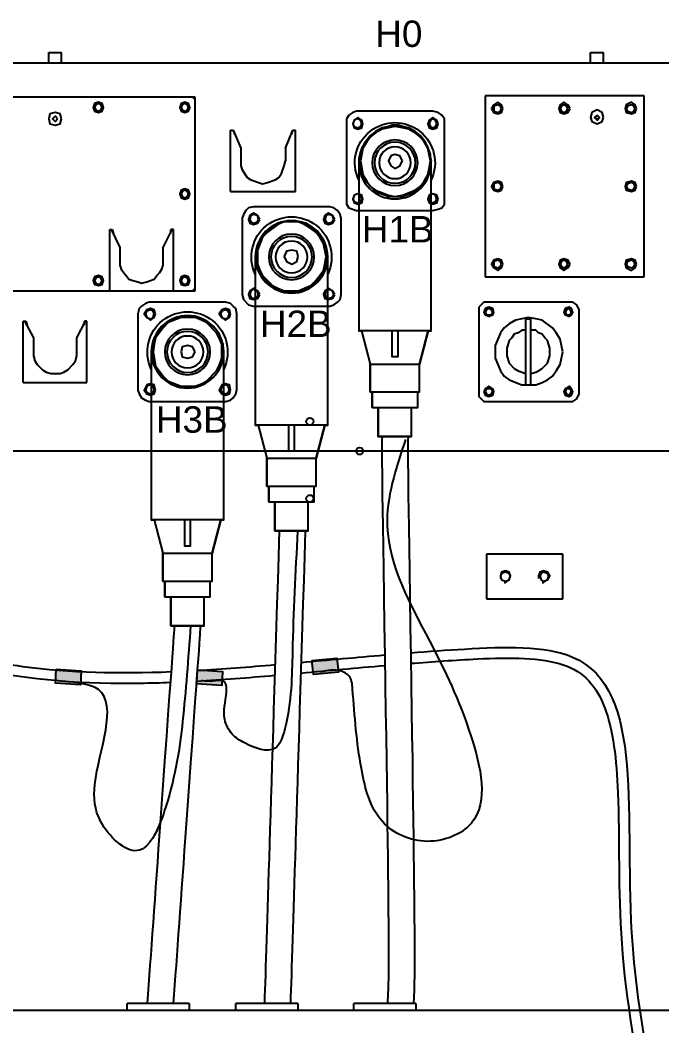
# Model space of a CAD drawing. Header units: feet. Extents: x 0.3 to 98.5, y -18.6 to 31.5.
# Drawn here: x 32.009 to 33.271, y 17.345 to 19.321 of the extents above; entities that cross this region are included whole.
import ezdxf

# ---------------------------------------------------------------- set-up
doc = ezdxf.new("R2010")
doc.units = ezdxf.units.FT
doc.header["$MEASUREMENT"] = 0
for name, color, linetype in [('E-CABL-ACMV', 1, 'AC_CABLE'), ('E-CABL-GND', 3, 'Continuous'), ('E-DETL', 1, 'Continuous'), ('E-EQPM', 253, 'Continuous'), ('E-EQPM-HRDW', 16, 'Continuous')]:
    doc.layers.add(name, color=color, linetype=linetype)
doc.styles.add('NEI-A', font='arial.ttf')
doc.styles.get("Standard").update_dxf_attribs({"font": 'arial.ttf'})
doc.linetypes.add('AC_CABLE', pattern='A,1,-0.2,["AC",Standard,S=0.1,R=0,X=-0.1,Y=-0.05],-0.2', length=1.4)

# ---------------------------------------------------------------- blocks, each defined once
blk = doc.blocks.new('TERMINATION3')
at = {"layer": 'E-DETL'}
for p, q in [((1.646, -0.007), (1.646, -7.636)), ((-1.646, -7.636), (1.646, -7.636)), ((-1.514, -7.636), (-1.123, -9.15)), ((1.514, -7.636), (1.123, -9.15)), ((1.123, -9.15), (-1.123, -9.15)), ((1.123, -10.41), (1.123, -9.15)), ((1.123, -10.41), (-1.123, -10.41)), ((1.035, -11.123), (1.035, -10.41)), ((1.035, -11.123), (-1.035, -11.123)), ((0.757, -12.442), (0.757, -11.123))]:
    blk.add_line(p, q, dxfattribs=at)
at = {"layer": 'E-DETL', "flags": 128}
blk.add_lwpolyline([(1.646, -0.007), (1.646, -7.636), (1.514, -7.636), (1.123, -9.15), (1.123, -10.41), (1.035, -10.41), (1.035, -11.123), (0.757, -11.123), (0.757, -12.442), (-0.757, -12.442), (-0.757, -11.123), (-1.035, -11.123), (-1.035, -10.41), (-1.123, -10.41), (-1.123, -9.15), (-1.514, -7.636), (-1.646, -7.636), (-1.646, 0)], dxfattribs=at)
at = {"layer": 'E-DETL', "linetype": 'Continuous'}
blk.add_lwpolyline([(-0.139, -7.636), (0.139, -7.636), (0.139, -8.809), (-0.139, -8.809)], close=True, dxfattribs=at)
at = {"layer": 'E-DETL'}
for radius in [1.646, 1.035, 0.933, 0.723]:
    blk.add_circle((0, 0), radius, dxfattribs=at)
blk.add_arc((0, 0), 1.822, 334.5902, 205.411, dxfattribs=at)
at = {"layer": 'E-EQPM'}
blk.add_line((-0.757, -12.442), (0.757, -12.442), dxfattribs=at)

msp = doc.modelspace()

# ---------------------------------------------------------------- hatches: boundary and pattern name
at = {"layer": 'E-CABL-GND'}
h = msp.add_hatch(color=256, dxfattribs=at)
h.dxf.hatch_style = 1
edge = h.paths.add_edge_path()
edge.add_line((32.63173, 18.06732), (32.61814, 18.06608))
edge.add_spline(control_points=[(32.61814, 18.06608), (32.6064, 18.06341), (32.59469, 18.0609), (32.58298, 18.05855)], knot_values=[0.9586707, 0.9586707, 0.9586707, 0.9586707, 0.9977342, 0.9977342, 0.9977342, 0.9977342], degree=3, periodic=0)
edge.add_line((32.58298, 18.05855), (32.58509, 18.03817))
edge.add_spline(control_points=[(32.58509, 18.03817), (32.60126, 18.04131), (32.61745, 18.04475), (32.63368, 18.04848)], knot_values=[0.9561826, 0.9561826, 0.9561826, 0.9561826, 1.0095724, 1.0095724, 1.0095724, 1.0095724], degree=3, periodic=0)
edge.add_line((32.63368, 18.04848), (32.63173, 18.06732))
edge = h.paths.add_edge_path()
edge.add_line((32.58254, 18.06284), (32.58298, 18.05855))
edge.add_spline(control_points=[(32.58298, 18.05855), (32.59469, 18.0609), (32.6064, 18.06341), (32.61814, 18.06608)], knot_values=[0.9586707, 0.9586707, 0.9586707, 0.9586707, 0.9977342, 0.9977342, 0.9977342, 0.9977342], degree=3, periodic=0)
edge.add_line((32.61814, 18.06608), (32.58254, 18.06284))
edge = h.paths.add_edge_path()
edge.add_spline(control_points=[(32.63368, 18.04848), (32.61745, 18.04475), (32.60126, 18.04131), (32.58509, 18.03817)], knot_values=[0.9561826, 0.9561826, 0.9561826, 0.9561826, 1.0095724, 1.0095724, 1.0095724, 1.0095724], degree=3, periodic=0)
edge.add_line((32.58509, 18.03817), (32.58536, 18.03547))
edge.add_line((32.58536, 18.03547), (32.63456, 18.03996))
edge.add_line((32.63456, 18.03996), (32.63368, 18.04848))
h = msp.add_hatch(color=256, dxfattribs=at)
h.dxf.hatch_style = 1
edge = h.paths.add_edge_path()
edge.add_line((32.12885, 18.04265), (32.11523, 18.04354))
edge.add_spline(control_points=[(32.11523, 18.04354), (32.10323, 18.04273), (32.09126, 18.04207), (32.07933, 18.04156)], knot_values=[0.9586707, 0.9586707, 0.9586707, 0.9586707, 0.9977342, 0.9977342, 0.9977342, 0.9977342], degree=3, periodic=0)
edge.add_line((32.07933, 18.04156), (32.07825, 18.02111))
edge.add_spline(control_points=[(32.07825, 18.02111), (32.09472, 18.0217), (32.11124, 18.02257), (32.12785, 18.02374)], knot_values=[0.9561826, 0.9561826, 0.9561826, 0.9561826, 1.0095724, 1.0095724, 1.0095724, 1.0095724], degree=3, periodic=0)
edge.add_line((32.12785, 18.02374), (32.12885, 18.04265))
edge = h.paths.add_edge_path()
edge.add_line((32.07956, 18.04587), (32.07933, 18.04156))
edge.add_spline(control_points=[(32.07933, 18.04156), (32.09126, 18.04207), (32.10323, 18.04273), (32.11523, 18.04354)], knot_values=[0.9586707, 0.9586707, 0.9586707, 0.9586707, 0.9977342, 0.9977342, 0.9977342, 0.9977342], degree=3, periodic=0)
edge.add_line((32.11523, 18.04354), (32.07956, 18.04587))
edge = h.paths.add_edge_path()
edge.add_spline(control_points=[(32.12785, 18.02374), (32.11124, 18.02257), (32.09472, 18.0217), (32.07825, 18.02111)], knot_values=[0.9561826, 0.9561826, 0.9561826, 0.9561826, 1.0095724, 1.0095724, 1.0095724, 1.0095724], degree=3, periodic=0)
edge.add_line((32.07825, 18.02111), (32.0781, 18.0184))
edge.add_line((32.0781, 18.0184), (32.12739, 18.01518))
edge.add_line((32.12739, 18.01518), (32.12785, 18.02374))
h = msp.add_hatch(color=256, dxfattribs=at)
h.dxf.hatch_style = 1
edge = h.paths.add_edge_path()
edge.add_line((32.40653, 18.04094), (32.39291, 18.04183))
edge.add_spline(control_points=[(32.39291, 18.04183), (32.3809, 18.04102), (32.36893, 18.04036), (32.35701, 18.03986)], knot_values=[0.9586707, 0.9586707, 0.9586707, 0.9586707, 0.9977342, 0.9977342, 0.9977342, 0.9977342], degree=3, periodic=0)
edge.add_line((32.35701, 18.03986), (32.35592, 18.0194))
edge.add_spline(control_points=[(32.35592, 18.0194), (32.37239, 18.01999), (32.38892, 18.02087), (32.40552, 18.02203)], knot_values=[0.9561826, 0.9561826, 0.9561826, 0.9561826, 1.0095724, 1.0095724, 1.0095724, 1.0095724], degree=3, periodic=0)
edge.add_line((32.40552, 18.02203), (32.40653, 18.04094))
edge = h.paths.add_edge_path()
edge.add_line((32.35724, 18.04416), (32.35701, 18.03986))
edge.add_spline(control_points=[(32.35701, 18.03986), (32.36893, 18.04036), (32.3809, 18.04102), (32.39291, 18.04183)], knot_values=[0.9586707, 0.9586707, 0.9586707, 0.9586707, 0.9977342, 0.9977342, 0.9977342, 0.9977342], degree=3, periodic=0)
edge.add_line((32.39291, 18.04183), (32.35724, 18.04416))
edge = h.paths.add_edge_path()
edge.add_spline(control_points=[(32.40552, 18.02203), (32.38892, 18.02087), (32.37239, 18.01999), (32.35592, 18.0194)], knot_values=[0.9561826, 0.9561826, 0.9561826, 0.9561826, 1.0095724, 1.0095724, 1.0095724, 1.0095724], degree=3, periodic=0)
edge.add_line((32.35592, 18.0194), (32.35577, 18.01669))
edge.add_line((32.35577, 18.01669), (32.40506, 18.01348))
edge.add_line((32.40506, 18.01348), (32.40552, 18.02203))

# ---------------------------------------------------------------- linework, layer by layer
for p, q in [((32.21936, 17.37498), (32.21936, 17.38892)), ((32.34134, 17.38892), (32.21936, 17.38892)), ((32.34134, 17.38892), (32.34134, 17.37498)), ((32.43283, 17.37498), (32.43283, 17.38892)), ((32.55481, 17.38892), (32.43283, 17.38892)), ((32.55481, 17.38892), (32.55481, 17.37498)), ((32.66494, 17.37498), (32.66494, 17.38892)), ((32.78692, 17.38892), (32.66494, 17.38892)), ((32.78692, 17.38892), (32.78692, 17.37498))]:
    msp.add_line(p, q)
at = {"layer": 'E-CABL-ACMV', "linetype": 'Continuous'}
for points, knots in [([(32.72032, 18.50138), (32.71981, 18.48127), (32.7193, 18.46122), (32.73551, 17.47279), (32.73386, 17.42828), (32.73072, 17.38892)], [0.0149578, 0.0149578, 0.0149578, 0.0149578, 1.3990013, 1.3990013, 4.1757209, 4.1757209, 4.1757209, 4.1757209]), ([(32.77145, 18.50138), (32.77145, 18.50121), (32.77144, 18.50105), (32.77144, 18.50088), (32.77144, 18.50083), (32.77144, 18.50078), (32.77144, 18.50072), (32.77092, 18.48043), (32.7704, 18.46008), (32.78625, 17.4915), (32.78501, 17.42906), (32.78199, 17.38892)], [-0.0149575, -0.0149575, -0.0149575, -0.0149575, -0.0036367, -0.0036367, -0.0036367, 0, 0, 0, 1.3973428, 1.3973428, 4.0838076, 4.0838076, 4.0838076, 4.0838076]), ([(32.56935, 18.31744), (32.56934, 18.31717), (32.56933, 18.31691), (32.56932, 18.31665), (32.56932, 18.31664), (32.56932, 18.31662), (32.56932, 18.31661), (32.55262, 17.78378), (32.5444, 17.52169), (32.54024, 17.38892)], [-0.0191181, -0.0191181, -0.0191181, -0.0191181, -0.0010305, -0.0010305, -0.0010305, 0, 0, 0, 1.004555, 1.004555, 1.004555, 1.004555]), ([(32.31203, 18.13159), (32.31116, 18.11917), (32.31028, 18.10663), (32.27377, 17.60009), (32.2654, 17.48335), (32.2587, 17.38892)], [0, 0, 0, 0, 0.8169468, 0.8169468, 1.1434193, 1.1434193, 1.1434193, 1.1434193]), ([(32.36314, 18.1298), (32.36312, 18.12962), (32.36311, 18.12943), (32.3631, 18.12924), (32.36307, 18.12884), (32.36304, 18.12843), (32.36301, 18.12802), (32.36214, 18.11558), (32.36128, 18.10327), (32.32489, 17.59852), (32.31659, 17.48269), (32.30993, 17.38892)], [-0.0391217, -0.0391217, -0.0391217, -0.0391217, -0.0268653, -0.0268653, -0.0268653, 0, 0, 0, 0.8187862, 0.8187862, 1.1435287, 1.1435287, 1.1435287, 1.1435287])]:
    msp.add_open_spline(points, degree=3, knots=knots, dxfattribs=at)
msp.add_open_spline([(32.51821, 18.31744), (32.50146, 17.78311), (32.49324, 17.52118), (32.4891, 17.38892)], degree=3, dxfattribs=at)
at = {"layer": 'E-CABL-GND'}
for points in [[(32.58254, 18.06284), (32.63173, 18.06732), (32.63456, 18.03996), (32.58536, 18.03547)], [(32.07956, 18.04587), (32.12885, 18.04265), (32.12739, 18.01518), (32.0781, 18.0184)], [(32.35724, 18.04416), (32.40653, 18.04094), (32.40506, 18.01348), (32.35577, 18.01669)]]:
    msp.add_lwpolyline(points, close=True, dxfattribs=at)
for points in [[(32.76661, 18.49714), (32.73051, 18.32609), (32.8134, 18.10159), (32.89497, 17.9145), (32.8963, 17.74345), (32.80939, 17.70736), (32.72115, 17.74612), (32.6797, 17.85035), (32.66232, 18.00671), (32.65563, 18.0321), (32.63863, 18.04215), (32.59986, 18.04047)], [(32.55416, 18.31655), (32.54416, 18.08013), (32.52917, 17.92861), (32.51001, 17.89032), (32.45087, 17.90031), (32.42578, 17.91828), (32.41108, 17.94669), (32.41435, 18.00121), (32.41141, 18.01983), (32.3784, 18.02185), (32.36591, 18.02352)], [(32.34389, 18.13113), (32.32809, 17.94303), (32.29519, 17.77599), (32.2386, 17.68917), (32.16753, 17.74573), (32.15569, 17.81939), (32.16247, 18.00547), (32.09265, 18.02195)]]:
    msp.add_spline(points, degree=3, dxfattribs=at)
for points, knots in [([(31.84234, 18.08612), (31.90019, 18.07113), (32.04722, 18.03939), (32.20429, 18.03676), (32.30552, 18.0408)], [0.69139132, 0.69139132, 0.69139132, 0.69139132, 0.88344369, 1.19653585, 1.19653585, 1.19653585, 1.19653585]), ([(32.77665, 18.07786), (32.81162, 18.0806), (32.92436, 18.0886), (33.25823, 18.09994), (33.1251, 17.38269), (33.4423, 16.69989), (33.11327, 16.61678), (33.13744, 16.49651)], [1.6562193, 1.6562193, 1.6562193, 1.6562193, 1.7533787, 1.9660396, 2.5434287, 3.3939212, 3.5619751, 3.5619751, 3.5619751, 3.5619751]), ([(31.84204, 18.06471), (31.84855, 18.06304), (31.85504, 18.06141), (31.96852, 18.03342), (32.07453, 18.01971), (32.22544, 18.01769), (32.26447, 18.01837), (32.30402, 18.01992)], [0.69679155, 0.69679155, 0.69679155, 0.69679155, 0.71824456, 0.71824456, 1.07267797, 1.07267797, 1.19414882, 1.19414882, 1.19414882, 1.19414882]), ([(32.77698, 18.05715), (32.82019, 18.06055), (32.8638, 18.06354), (32.97194, 18.06904), (33.03444, 18.06862), (33.11848, 18.03994), (33.14196, 18.01238), (33.17469, 17.92635), (33.18144, 17.86858), (33.18764, 17.71406), (33.18417, 17.61091), (33.20765, 17.28066), (33.27607, 17.05783), (33.28718, 16.81223), (33.27488, 16.74703), (33.20765, 16.67167), (33.06985, 16.65988), (33.10831, 16.49797)], [1.6546298, 1.6546298, 1.6546298, 1.6546298, 1.7750504, 1.7750504, 1.9512353, 1.9512353, 2.1274202, 2.1274202, 2.3036051, 2.3036051, 2.5403019, 2.5403019, 3.0549434, 3.0549434, 3.3206229, 3.3206229, 3.5630675, 3.5630675, 3.5630675, 3.5630675])]:
    msp.add_open_spline(points, degree=3, knots=knots, dxfattribs=at)
for points in [[(32.56125, 18.05905), (32.61507, 18.06387), (32.66987, 18.06898), (32.72565, 18.0737)], [(32.35695, 18.04329), (32.40702, 18.04612), (32.45803, 18.05009), (32.50997, 18.05454)], [(32.56059, 18.03811), (32.61475, 18.04296), (32.66997, 18.04818), (32.72598, 18.05296)], [(32.35544, 18.02237), (32.40589, 18.02518), (32.45718, 18.02915), (32.50931, 18.03361)]]:
    msp.add_open_spline(points, degree=3, dxfattribs=at)
at = {"layer": 'E-DETL', "linetype": 'Continuous'}
for p, q in [((32.31006, 18.90917), (32.30506, 18.90917)), ((32.13996, 18.72906), (32.13496, 18.72906)), ((32.40762, 18.65402), (32.40762, 18.68403))]:
    msp.add_line(p, q, dxfattribs=at)
for points in [[(32.06492, 19.23686), (32.06492, 19.25687)], [(32.06492, 19.25687), (32.08993, 19.25687)], [(32.08993, 19.23686), (32.08993, 19.25687)], [(33.13054, 19.23686), (33.13054, 19.25687)], [(33.13054, 19.25687), (33.15556, 19.25687)], [(33.15556, 19.23686), (33.15556, 19.25687)], [(31.24944, 19.23686), (33.29814, 19.23686)], [(32.35259, 19.16932), (31.80476, 19.16932)], [(32.35259, 19.16432), (32.34758, 19.16932)], [(32.35259, 18.78909), (32.35259, 19.16932)], [(32.92292, 19.17182), (32.92292, 18.81661)], [(33.2356, 19.17182), (32.92292, 19.17182)], [(33.2356, 18.81661), (33.2356, 19.17182)], [(32.17248, 19.14931), (32.16998, 19.15681), (32.16247, 19.15931), (32.15497, 19.15681), (32.15247, 19.14931), (32.15497, 19.1418), (32.16247, 19.1393), (32.16998, 19.1418), (32.17248, 19.14931)], [(32.16998, 19.14931), (32.16748, 19.15431), (32.16247, 19.15681), (32.15747, 19.15431), (32.15497, 19.14931), (32.15747, 19.1443), (32.16247, 19.1418), (32.16748, 19.1443), (32.16998, 19.14931)], [(32.15497, 19.14931), (32.15497, 19.14681)], [(32.15997, 19.1418), (32.16247, 19.1418), (32.16998, 19.1443), (32.17248, 19.14931), (32.16998, 19.15431), (32.16247, 19.15681)], [(32.34258, 19.14931), (32.34008, 19.15681), (32.33257, 19.15931), (32.32507, 19.15681), (32.32257, 19.14931), (32.32507, 19.1418), (32.33257, 19.1393), (32.34008, 19.1418), (32.34258, 19.14931)], [(32.34008, 19.14931), (32.33758, 19.15431), (32.33257, 19.15681), (32.32757, 19.15431), (32.32507, 19.14931), (32.32757, 19.1443), (32.33257, 19.1418), (32.33758, 19.1443), (32.34008, 19.14931)], [(32.32507, 19.14931), (32.32507, 19.14681)], [(32.33007, 19.1418), (32.33257, 19.1418), (32.34008, 19.1443), (32.34258, 19.14931), (32.34008, 19.15431), (32.33257, 19.15681)], [(32.95794, 19.14681), (32.95544, 19.15431), (32.94794, 19.15931), (32.94043, 19.15431), (32.93543, 19.14681), (32.94043, 19.1393), (32.94794, 19.1368), (32.95544, 19.1393), (32.95794, 19.14681)], [(32.95544, 19.14681), (32.95294, 19.15181), (32.94794, 19.15431), (32.94043, 19.15181), (32.94043, 19.1418), (32.94794, 19.1393), (32.95294, 19.1418), (32.95544, 19.14681)], [(33.09052, 19.14681), (33.08552, 19.15431), (33.07801, 19.15931), (33.07051, 19.15431), (33.06801, 19.14681), (33.07051, 19.1393), (33.07801, 19.1368), (33.08552, 19.1393), (33.09052, 19.14681)], [(33.08552, 19.14681), (33.08301, 19.15181), (33.07801, 19.15431), (33.07301, 19.15181), (33.07051, 19.14681), (33.07301, 19.1418), (33.07801, 19.1393), (33.08301, 19.1418), (33.08552, 19.14681)], [(33.2206, 19.14681), (33.21809, 19.15431), (33.21059, 19.15931), (33.20058, 19.15431), (33.19808, 19.14681), (33.20058, 19.1393), (33.21059, 19.1368), (33.21809, 19.1393), (33.2206, 19.14681)], [(33.21809, 19.14681), (33.21559, 19.15181), (33.21059, 19.15431), (33.20309, 19.15181), (33.20058, 19.14681), (33.20309, 19.1418), (33.21059, 19.1393), (33.21559, 19.1418), (33.21809, 19.14681)], [(32.08993, 19.12679), (32.08743, 19.1368), (32.07742, 19.1393), (32.06742, 19.1368), (32.06492, 19.12679), (32.06742, 19.11679), (32.07742, 19.11429), (32.08743, 19.11679), (32.08993, 19.12679)], [(32.08243, 19.12679), (32.07742, 19.1318), (32.07242, 19.12679), (32.07742, 19.12179), (32.08243, 19.12679)], [(32.67027, 19.1418), (32.66277, 19.1393), (32.65526, 19.1343), (32.65026, 19.12679)], [(32.65026, 19.12679), (32.65026, 18.95919), (32.65526, 18.95169), (32.67027, 18.94669)], [(32.66277, 19.11679), (32.66527, 19.10928), (32.67277, 19.10678), (32.68028, 19.10928), (32.68278, 19.11679), (32.68028, 19.12429), (32.67277, 19.12929), (32.66527, 19.12429)], [(32.68028, 19.11679), (32.67778, 19.12429), (32.67277, 19.12679), (32.66527, 19.12429), (32.66277, 19.11679), (32.66527, 19.11178), (32.67277, 19.10928), (32.67778, 19.11178), (32.68028, 19.11679)], [(32.82036, 19.1418), (32.67027, 19.1418)], [(32.83037, 19.11679), (32.82786, 19.12429), (32.82036, 19.12929), (32.81286, 19.12429), (32.81035, 19.11679), (32.81286, 19.10928), (32.82036, 19.10678), (32.82786, 19.10928), (32.83037, 19.11679)], [(32.82786, 19.11679), (32.82536, 19.12429), (32.82036, 19.12679), (32.81536, 19.12429), (32.81286, 19.11679), (32.81536, 19.11178), (32.82036, 19.10928), (32.82536, 19.11178), (32.82786, 19.11679)], [(32.84287, 19.12679), (32.83787, 19.1343), (32.83037, 19.1393), (32.82036, 19.1418)], [(32.82036, 18.94669), (32.83037, 18.94919), (32.83787, 18.95169), (32.84287, 18.95919), (32.84287, 19.12679)], [(33.15556, 19.12929), (33.15306, 19.1393), (33.14305, 19.1443), (33.13304, 19.1393), (33.13054, 19.12929), (33.13304, 19.12179), (33.14305, 19.11679), (33.15306, 19.12179), (33.15556, 19.12929)], [(33.13805, 19.12929), (33.14305, 19.12429), (33.14805, 19.12929), (33.14305, 19.1343)], [(33.14305, 19.1343), (33.13805, 19.12929), (33.14305, 19.12679), (33.14805, 19.12929)], [(32.81786, 19.04424), (32.81536, 19.05175), (32.81536, 19.05675), (32.81035, 19.07176), (32.80535, 19.08177), (32.79535, 19.09427), (32.78534, 19.10178), (32.77283, 19.10928), (32.76033, 19.11178), (32.75282, 19.11429), (32.74031, 19.11429), (32.73281, 19.11178), (32.7203, 19.10928), (32.70779, 19.10178), (32.69779, 19.09427), (32.68778, 19.08177), (32.68278, 19.07176), (32.67778, 19.05675), (32.67778, 19.05175), (32.67527, 19.04424), (32.67778, 19.03674), (32.67778, 19.02924), (32.68778, 19.00422), (32.70779, 18.98421), (32.73281, 18.9742), (32.76033, 18.9742), (32.78534, 18.98421), (32.80535, 19.00422), (32.81536, 19.02924), (32.81536, 19.03674), (32.81786, 19.04424)], [(32.81536, 19.04424), (32.81035, 19.06926), (32.80285, 19.08177), (32.79535, 19.09177), (32.78534, 19.09928), (32.77283, 19.10678), (32.76033, 19.10928), (32.74532, 19.11178), (32.7203, 19.10678), (32.70779, 19.09928), (32.69779, 19.09177), (32.69028, 19.08177), (32.68278, 19.06926), (32.67778, 19.04424), (32.68028, 19.02924), (32.68278, 19.01673), (32.69028, 19.00422), (32.69779, 18.99422), (32.70779, 18.98671), (32.73281, 18.9767), (32.74532, 18.9742), (32.76033, 18.9767), (32.78534, 18.98671), (32.79535, 18.99422), (32.80285, 19.00422), (32.81035, 19.01673), (32.81286, 19.02924), (32.81536, 19.04424)], [(32.42263, 18.98421), (32.42263, 19.10428)], [(32.42263, 19.10428), (32.42763, 19.10428)], [(32.42763, 19.10428), (32.43013, 19.09678)], [(32.42763, 19.10428), (32.44264, 19.06926)], [(32.53019, 19.06926), (32.5452, 19.10428)], [(32.5427, 19.09678), (32.5452, 19.10428)], [(32.5452, 19.10428), (32.5502, 19.10428)], [(32.5502, 18.98421), (32.5502, 19.10428)], [(32.44264, 19.06926), (32.44264, 19.03424), (32.44514, 19.02673), (32.45515, 19.01173), (32.46265, 19.00672), (32.48516, 18.99922), (32.49517, 19.00172), (32.51018, 19.00672), (32.51768, 19.01173), (32.52269, 19.01923), (32.52769, 19.03424), (32.53019, 19.04424)], [(32.53019, 19.06926), (32.53019, 19.04424)], [(32.76033, 19.04424), (32.75532, 19.05425), (32.74532, 19.05675), (32.73781, 19.05425), (32.73281, 19.04424), (32.73781, 19.03424), (32.74532, 19.02924), (32.75532, 19.03424), (32.76033, 19.04424)], [(32.34258, 18.97921), (32.34008, 18.98671), (32.33257, 18.98921), (32.32507, 18.98671), (32.32257, 18.97921), (32.32507, 18.9717), (32.33257, 18.9692)], [(32.95794, 18.99422), (32.95544, 19.00172), (32.94794, 19.00422), (32.94043, 19.00172), (32.93543, 18.99422), (32.94043, 18.98671), (32.94794, 18.98421), (32.95544, 18.98671), (32.95794, 18.99422)], [(32.95544, 18.99422), (32.95294, 18.99922), (32.94794, 19.00172), (32.94043, 18.99922), (32.94043, 18.98921), (32.94794, 18.98671), (32.95294, 18.98921), (32.95544, 18.99422)], [(33.2206, 18.99422), (33.21809, 19.00172), (33.21059, 19.00422), (33.20058, 19.00172), (33.19808, 18.99422), (33.20058, 18.98671), (33.21059, 18.98421), (33.21809, 18.98671), (33.2206, 18.99422)], [(33.21809, 18.99422), (33.21559, 18.99922), (33.21059, 19.00172), (33.20309, 18.99922), (33.20058, 18.99422), (33.20309, 18.98921), (33.21059, 18.98671), (33.21559, 18.98921), (33.21809, 18.99422)], [(32.34008, 18.97921), (32.33758, 18.98421), (32.33257, 18.98671), (32.32757, 18.98421), (32.32507, 18.97921), (32.32757, 18.9742), (32.33257, 18.9717), (32.33758, 18.9742), (32.34008, 18.97921)], [(32.32507, 18.97921), (32.32507, 18.9767)], [(32.33007, 18.9717), (32.33257, 18.9692), (32.34008, 18.9717), (32.34258, 18.97921), (32.34008, 18.98421), (32.33257, 18.98671)], [(32.42263, 18.98421), (32.5502, 18.98421)], [(32.66277, 18.9692), (32.66527, 18.9617), (32.67277, 18.95919), (32.68028, 18.9617), (32.68278, 18.9692), (32.68028, 18.9767), (32.67277, 18.97921), (32.66527, 18.9767)], [(32.66527, 18.9767), (32.66277, 18.9692), (32.66527, 18.9642), (32.67277, 18.9617), (32.67778, 18.9642), (32.68028, 18.9692), (32.67778, 18.9767), (32.67277, 18.97921)], [(32.83037, 18.9692), (32.82786, 18.9767), (32.82036, 18.97921), (32.81286, 18.9767), (32.81035, 18.9692), (32.81286, 18.9617), (32.82036, 18.95919), (32.82786, 18.9617), (32.83037, 18.9692)], [(32.82786, 18.9692), (32.82536, 18.9767), (32.82036, 18.97921), (32.81536, 18.9767), (32.81286, 18.9692), (32.81536, 18.9642), (32.82036, 18.9617), (32.82536, 18.9642), (32.82786, 18.9692)], [(32.46765, 18.95419), (32.45765, 18.95169), (32.45264, 18.94669), (32.44764, 18.93918), (32.44514, 18.93168)], [(32.61774, 18.95419), (32.46765, 18.95419)], [(32.64025, 18.93168), (32.63775, 18.93918), (32.63275, 18.94669), (32.62525, 18.95169), (32.61774, 18.95419)], [(32.44514, 18.93168), (32.44514, 18.78159)], [(32.48016, 18.92918), (32.47516, 18.93668), (32.46765, 18.94168), (32.46015, 18.93668), (32.45765, 18.92918), (32.46015, 18.92167), (32.46765, 18.91917), (32.47516, 18.92167), (32.48016, 18.92918)], [(32.47766, 18.92918), (32.47516, 18.93668), (32.46765, 18.93918), (32.46265, 18.93668), (32.46015, 18.92918), (32.46265, 18.92417), (32.46765, 18.92167), (32.47516, 18.92417), (32.47766, 18.92918)], [(32.62775, 18.92918), (32.62274, 18.93668), (32.61524, 18.94168), (32.60774, 18.93668), (32.60523, 18.92918), (32.60774, 18.92167), (32.61524, 18.91917), (32.62274, 18.92167), (32.62775, 18.92918)], [(32.62525, 18.92918), (32.62274, 18.93668), (32.61524, 18.93918), (32.61024, 18.93668), (32.60774, 18.92918), (32.61024, 18.92417), (32.61524, 18.92167), (32.62274, 18.92417), (32.62525, 18.92918)], [(32.64025, 18.78159), (32.64025, 18.93168)], [(32.67027, 18.94669), (32.82036, 18.94669)], [(32.18499, 18.78909), (32.18499, 18.90917)], [(32.18499, 18.90917), (32.18999, 18.90917)], [(32.18749, 18.90917), (32.205, 18.87414)], [(32.18999, 18.90917), (32.19249, 18.90166)], [(32.29005, 18.87414), (32.30756, 18.90917)], [(32.30506, 18.90166), (32.30506, 18.90917)], [(32.31006, 18.78909), (32.31006, 18.90917)], [(32.61274, 18.86414), (32.61024, 18.87164), (32.60774, 18.88415), (32.60023, 18.89666), (32.59273, 18.90666), (32.58272, 18.91417), (32.57021, 18.92167), (32.5552, 18.92417), (32.5502, 18.92668), (32.53519, 18.92668), (32.52769, 18.92417), (32.51518, 18.92167), (32.50267, 18.91417), (32.49267, 18.90666), (32.48516, 18.89666), (32.47766, 18.88415), (32.47266, 18.87164), (32.47266, 18.84163), (32.47766, 18.82912), (32.48516, 18.81661), (32.49267, 18.8066), (32.50267, 18.7991), (32.51518, 18.7916), (32.52769, 18.78659), (32.5552, 18.78659), (32.57021, 18.7916), (32.58272, 18.7991), (32.59273, 18.8066), (32.60023, 18.81661), (32.60774, 18.82912), (32.61024, 18.84163), (32.61274, 18.84913), (32.61274, 18.86414)], [(32.61024, 18.85663), (32.60523, 18.88165), (32.59773, 18.89416), (32.59022, 18.90416), (32.58022, 18.91167), (32.56771, 18.91917), (32.5552, 18.92417), (32.52769, 18.92417), (32.51518, 18.91917), (32.49517, 18.90416), (32.48516, 18.89416), (32.47516, 18.86914), (32.47516, 18.84163), (32.48016, 18.82912), (32.48516, 18.81911), (32.49517, 18.80911), (32.50517, 18.7991), (32.51518, 18.7941), (32.52769, 18.78909), (32.5552, 18.78909), (32.58022, 18.7991), (32.59022, 18.80911), (32.60523, 18.82912), (32.60774, 18.84163), (32.61024, 18.85663)], [(32.205, 18.87414), (32.205, 18.83912), (32.2075, 18.83162), (32.2125, 18.82412), (32.21751, 18.81911), (32.22251, 18.81161), (32.23001, 18.80911), (32.24002, 18.8066), (32.24752, 18.8041), (32.25753, 18.8066), (32.27254, 18.81161), (32.27754, 18.81911), (32.28254, 18.82412), (32.28755, 18.83162), (32.29005, 18.83912), (32.29005, 18.87414)], [(32.5552, 18.85663), (32.5527, 18.86664), (32.5427, 18.86914), (32.53269, 18.86664), (32.52769, 18.85663), (32.53269, 18.84663), (32.5427, 18.84163), (32.5527, 18.84663), (32.5552, 18.85663)], [(32.95794, 18.84163), (32.95544, 18.84913), (32.94794, 18.85163), (32.94043, 18.84913), (32.93543, 18.84163), (32.94043, 18.83412), (32.94794, 18.82912), (32.95544, 18.83412), (32.95794, 18.84163)], [(33.09052, 18.84163), (33.08552, 18.84913), (33.07801, 18.85163), (33.07051, 18.84913), (33.06801, 18.84163), (33.07051, 18.83412), (33.07801, 18.82912), (33.08552, 18.83412), (33.09052, 18.84163)], [(33.2206, 18.84163), (33.21809, 18.84913), (33.21059, 18.85163), (33.20058, 18.84913), (33.19808, 18.84163), (33.20058, 18.83412), (33.21059, 18.82912), (33.21809, 18.83412), (33.2206, 18.84163)], [(32.95544, 18.84163), (32.95294, 18.84663), (32.94794, 18.84913), (32.94043, 18.84663), (32.94043, 18.83662), (32.94794, 18.83412), (32.95294, 18.83662), (32.95544, 18.84163)], [(33.08552, 18.84163), (33.08301, 18.84663), (33.07801, 18.84913), (33.07301, 18.84663), (33.07051, 18.84163), (33.07301, 18.83662), (33.07801, 18.83412), (33.08301, 18.83662), (33.08552, 18.84163)], [(33.21809, 18.84163), (33.21559, 18.84663), (33.21059, 18.84913), (33.20309, 18.84663), (33.20058, 18.84163), (33.20309, 18.83662), (33.21059, 18.83412), (33.21559, 18.83662), (33.21809, 18.84163)], [(32.17248, 18.80911), (32.16998, 18.81661), (32.16247, 18.81911), (32.15497, 18.81661), (32.15247, 18.80911), (32.15497, 18.8016), (32.16247, 18.7991)], [(32.16998, 18.80911), (32.16748, 18.81411), (32.16247, 18.81661), (32.15747, 18.81411), (32.15497, 18.80911), (32.15747, 18.8041), (32.16247, 18.8016), (32.16748, 18.8041), (32.16998, 18.80911)], [(32.15997, 18.8016), (32.16247, 18.7991), (32.16998, 18.8016), (32.17248, 18.80911), (32.16998, 18.81411), (32.16247, 18.81661)], [(32.34258, 18.80911), (32.34008, 18.81661), (32.33257, 18.81911), (32.32507, 18.81661), (32.32257, 18.80911), (32.32507, 18.8016), (32.33257, 18.7991)], [(32.34008, 18.80911), (32.33758, 18.81411), (32.33257, 18.81661), (32.32757, 18.81411), (32.32507, 18.80911), (32.32757, 18.8041), (32.33257, 18.8016), (32.33758, 18.8041), (32.34008, 18.80911)], [(32.33007, 18.8016), (32.33257, 18.7991), (32.34008, 18.8016), (32.34258, 18.80911), (32.34008, 18.81411), (32.33257, 18.81661)], [(32.92292, 18.81661), (33.2356, 18.81661)], [(32.15497, 18.80911), (32.15497, 18.8066)], [(32.32507, 18.80911), (32.32507, 18.8066)], [(32.34758, 18.78909), (32.35259, 18.7941)], [(32.48016, 18.78159), (32.47516, 18.78909), (32.46765, 18.7941), (32.46015, 18.78909), (32.45765, 18.78159), (32.46015, 18.77409), (32.46765, 18.77158), (32.47516, 18.77409), (32.48016, 18.78159)], [(32.47766, 18.78159), (32.47516, 18.78909), (32.46765, 18.7916), (32.46265, 18.78909), (32.46015, 18.78159), (32.46265, 18.77659), (32.46765, 18.77409), (32.47516, 18.77659), (32.47766, 18.78159)], [(32.62775, 18.78159), (32.62274, 18.78909), (32.61524, 18.7941), (32.60774, 18.78909), (32.60523, 18.78159), (32.60774, 18.77409), (32.61524, 18.77158), (32.62274, 18.77409), (32.62775, 18.78159)], [(32.62525, 18.78159), (32.62274, 18.78909), (32.61524, 18.7916), (32.61024, 18.78909), (32.60774, 18.78159), (32.61024, 18.77659), (32.61524, 18.77409), (32.62274, 18.77659), (32.62525, 18.78159)], [(31.80226, 18.78909), (32.35259, 18.78909)], [(32.44514, 18.78159), (32.44764, 18.77158), (32.45765, 18.76158), (32.46765, 18.75908)], [(32.61774, 18.75908), (32.62525, 18.76158), (32.63275, 18.76658), (32.63775, 18.77158), (32.64025, 18.78159)], [(32.26253, 18.76658), (32.25503, 18.76408), (32.24752, 18.75908), (32.24252, 18.75407), (32.24002, 18.74407)], [(32.27504, 18.74407), (32.27254, 18.75157), (32.26503, 18.75407), (32.25753, 18.75157), (32.25253, 18.74407), (32.25753, 18.73656), (32.26503, 18.73156), (32.27254, 18.73656), (32.27504, 18.74407)], [(32.27254, 18.74407), (32.27004, 18.74907), (32.26503, 18.75157), (32.25753, 18.74907), (32.25503, 18.74407), (32.25753, 18.73656), (32.26503, 18.73406), (32.27004, 18.73656), (32.27254, 18.74407)], [(32.41262, 18.76658), (32.26253, 18.76658)], [(32.42263, 18.74407), (32.42012, 18.75157), (32.41262, 18.75407), (32.40512, 18.75157), (32.40011, 18.74407), (32.40512, 18.73656), (32.41262, 18.73156), (32.42012, 18.73656), (32.42263, 18.74407)], [(32.42012, 18.74407), (32.41762, 18.74907), (32.41262, 18.75157), (32.40512, 18.74907), (32.40261, 18.74407), (32.40512, 18.73656), (32.41262, 18.73406), (32.41762, 18.73656), (32.42012, 18.74407)], [(32.43513, 18.74407), (32.43263, 18.75407), (32.42763, 18.75908), (32.42263, 18.76408), (32.41262, 18.76658)], [(32.46765, 18.75908), (32.61774, 18.75908)], [(33.09552, 18.76658), (32.92042, 18.76658), (32.91041, 18.75658)], [(32.91041, 18.75658), (32.91041, 18.58147), (32.91542, 18.57647), (32.92042, 18.57147), (33.09552, 18.57147)], [(32.92292, 18.75407), (32.92042, 18.74657), (32.92292, 18.74157)], [(32.92292, 18.74157), (32.93043, 18.73907), (32.93793, 18.74157), (32.94043, 18.74657), (32.93793, 18.75407), (32.93043, 18.75658), (32.92292, 18.75407)], [(32.93793, 18.74657), (32.93543, 18.75157), (32.93043, 18.75407), (32.92542, 18.75157), (32.92292, 18.74657), (32.92542, 18.74157), (32.93543, 18.74157), (32.93793, 18.74657)], [(32.93793, 18.74657), (32.93543, 18.75407), (32.92542, 18.75407), (32.92292, 18.74657)], [(32.93543, 18.75407), (32.93043, 18.75658)], [(33.09302, 18.75407), (33.08802, 18.75658), (33.08051, 18.75407), (33.07801, 18.74657), (33.08051, 18.74157), (33.08802, 18.73907)], [(33.09302, 18.74657), (33.09052, 18.75157), (33.08802, 18.75407), (33.08301, 18.75157), (33.08051, 18.74657), (33.08301, 18.74157), (33.09052, 18.74157), (33.09302, 18.74657)], [(33.08552, 18.73907), (33.08802, 18.73907), (33.09302, 18.74157), (33.09552, 18.74657), (33.09302, 18.75407), (33.08051, 18.75407)], [(33.10803, 18.75157), (33.10303, 18.76158), (33.09552, 18.76658)], [(33.10803, 18.58648), (33.10803, 18.75157)], [(32.24002, 18.74407), (32.24002, 18.59398)], [(32.40762, 18.68403), (32.39761, 18.70905), (32.38761, 18.71905), (32.3776, 18.72656), (32.36509, 18.73406), (32.35259, 18.73907), (32.32507, 18.73907), (32.31006, 18.73406), (32.30005, 18.72656), (32.28755, 18.71905), (32.28004, 18.70905), (32.27254, 18.69654), (32.27004, 18.68403), (32.26754, 18.67653), (32.26754, 18.66152), (32.27004, 18.65402), (32.27254, 18.64151), (32.28004, 18.629), (32.28755, 18.61899), (32.30005, 18.61149), (32.31006, 18.60399), (32.32507, 18.60148), (32.33007, 18.59898), (32.34508, 18.59898), (32.35259, 18.60148), (32.36509, 18.60399), (32.3776, 18.61149), (32.38761, 18.61899), (32.39761, 18.629), (32.40762, 18.65402)], [(32.40512, 18.68403), (32.40011, 18.69654), (32.39511, 18.70655), (32.3751, 18.72656), (32.36509, 18.73156), (32.35259, 18.73656), (32.32507, 18.73656), (32.30005, 18.72656), (32.29005, 18.71655), (32.27504, 18.69654), (32.27254, 18.68403), (32.27004, 18.66902), (32.27254, 18.65652), (32.27504, 18.64151), (32.29005, 18.6215), (32.30005, 18.61149), (32.32507, 18.60148), (32.35259, 18.60148), (32.36509, 18.60649), (32.3751, 18.61149), (32.39511, 18.6315), (32.40011, 18.64151), (32.40512, 18.65652), (32.40512, 18.68403)], [(32.43513, 18.59398), (32.43513, 18.74407)], [(32.92542, 18.74157), (32.93043, 18.73907), (32.93293, 18.73907)], [(32.93043, 18.73907), (32.93543, 18.74157)], [(33.07551, 18.66902), (33.07051, 18.69404), (33.063, 18.70655), (33.0555, 18.71655), (33.03549, 18.73156), (33.02298, 18.73406), (33.00797, 18.73656), (32.98296, 18.73156), (32.97045, 18.72406), (32.96044, 18.71655), (32.95294, 18.70655), (32.94293, 18.68153), (32.94293, 18.65652), (32.95294, 18.6315), (32.96044, 18.6215), (32.97045, 18.61399), (32.99546, 18.60399), (33.02298, 18.60399), (33.03549, 18.60899), (33.04549, 18.61399), (33.0555, 18.6215), (33.063, 18.6315), (33.07051, 18.64401), (33.07551, 18.66902)], [(33.00297, 18.60399), (33.00297, 18.73406)], [(33.00297, 18.73406), (33.01297, 18.73406)], [(33.01297, 18.60399), (33.01297, 18.73406)], [(33.07801, 18.74657), (33.08051, 18.74657)], [(32.01489, 18.60899), (32.01489, 18.72906)], [(32.01489, 18.72906), (32.01989, 18.72906)], [(32.01739, 18.72906), (32.0349, 18.69654)], [(32.01989, 18.72906), (32.02239, 18.72155)], [(32.11995, 18.69654), (32.13746, 18.72906)], [(32.13496, 18.72155), (32.13496, 18.72906)], [(32.13996, 18.60899), (32.13996, 18.72906)], [(33.00297, 18.71155), (32.99546, 18.71155), (32.98796, 18.70655), (32.98045, 18.70404), (32.97545, 18.69654), (32.97045, 18.69154), (32.96545, 18.67653), (32.96545, 18.66152), (32.97045, 18.64651), (32.98045, 18.6365), (32.98796, 18.6315), (33.00297, 18.6265)], [(33.01297, 18.6265), (33.02298, 18.629), (33.02798, 18.6315), (33.03549, 18.6365), (33.04549, 18.64651), (33.0505, 18.66152), (33.0505, 18.67653), (33.04549, 18.69154), (33.04049, 18.69654), (33.03549, 18.70404), (33.02798, 18.70655), (33.02298, 18.71155), (33.01297, 18.71155)], [(32.0349, 18.69654), (32.0349, 18.66152), (32.0374, 18.65151), (32.0424, 18.64401), (32.05241, 18.634), (32.05991, 18.629), (32.06992, 18.6265), (32.08743, 18.6265), (32.09493, 18.629), (32.10244, 18.634), (32.11244, 18.64401), (32.11745, 18.65151), (32.11995, 18.66152), (32.11995, 18.69654)], [(32.35259, 18.66902), (32.34758, 18.67903), (32.33758, 18.68153), (32.32757, 18.67903), (32.32507, 18.66902), (32.32757, 18.65902), (32.33758, 18.65652), (32.34758, 18.65902), (32.35259, 18.66902)], [(32.01489, 18.60899), (32.13996, 18.60899)], [(32.24002, 18.59398), (32.24252, 18.58648), (32.24752, 18.57897), (32.25503, 18.57397), (32.26253, 18.57147)], [(32.27504, 18.59398), (32.27254, 18.60399), (32.26503, 18.60649), (32.25753, 18.60399), (32.25253, 18.59398), (32.25753, 18.58648), (32.26503, 18.58397), (32.27254, 18.58648), (32.27504, 18.59398)], [(32.27254, 18.59398), (32.27004, 18.60148), (32.26503, 18.60399), (32.25753, 18.60148), (32.25503, 18.59398), (32.25753, 18.58898), (32.26503, 18.58648), (32.27004, 18.58898), (32.27254, 18.59398)], [(32.42263, 18.59398), (32.42012, 18.60399), (32.41262, 18.60649), (32.40512, 18.60399), (32.40011, 18.59398), (32.40512, 18.58648), (32.41262, 18.58397), (32.42012, 18.58648), (32.42263, 18.59398)], [(32.42012, 18.59398), (32.41762, 18.60148), (32.41262, 18.60399), (32.40512, 18.60148), (32.40261, 18.59398), (32.40512, 18.58898), (32.41262, 18.58648), (32.41762, 18.58898), (32.42012, 18.59398)], [(32.41262, 18.57147), (32.42263, 18.57397), (32.42763, 18.57897), (32.43263, 18.58648), (32.43513, 18.59398)], [(32.92042, 18.59148), (32.92292, 18.58397), (32.93043, 18.58147), (32.93793, 18.58397), (32.94043, 18.59148), (32.93793, 18.59648), (32.93043, 18.60148), (32.92292, 18.59648)], [(32.93543, 18.59648), (32.93043, 18.59898), (32.92292, 18.59648), (32.92042, 18.59148)], [(32.93793, 18.59148), (32.93543, 18.59648), (32.92542, 18.59648), (32.92292, 18.59148)], [(32.92292, 18.59148), (32.92542, 18.58648), (32.93043, 18.58397), (32.93543, 18.58648), (32.93793, 18.59148), (32.93793, 18.59398)], [(32.93293, 18.59898), (32.93043, 18.59898), (32.92542, 18.59648)], [(33.09302, 18.59648), (33.08802, 18.59898), (33.08051, 18.59648), (33.07801, 18.59148)], [(33.08051, 18.59398), (33.07801, 18.59148), (33.08051, 18.58648), (33.08802, 18.58397), (33.09302, 18.58648), (33.09552, 18.59148), (33.09302, 18.59648)], [(33.09302, 18.59648), (33.08802, 18.60148), (33.08051, 18.59648)], [(33.09302, 18.59148), (33.09052, 18.59648), (33.08301, 18.59648), (33.08051, 18.59148), (33.08301, 18.58648), (33.08802, 18.58397), (33.09052, 18.58648), (33.09302, 18.59148)], [(33.08802, 18.59898), (33.08552, 18.59898)], [(32.93043, 18.58147), (32.93543, 18.58397), (32.93793, 18.59148)], [(33.07801, 18.59148), (33.08051, 18.58397), (33.08802, 18.58147), (33.09302, 18.58397), (33.09552, 18.59148)], [(33.09552, 18.57147), (33.10303, 18.57647), (33.10803, 18.58648)], [(32.26253, 18.57147), (32.41262, 18.57147)], [(33.29814, 18.47391), (31.24944, 18.47391)], [(33.07551, 18.27129), (32.92542, 18.27129)], [(32.92542, 18.27129), (32.92542, 18.18374)], [(33.07551, 18.18374), (33.07551, 18.27129)], [(32.96044, 18.21626), (32.96294, 18.21626), (32.97045, 18.22126), (32.97295, 18.22876), (32.97045, 18.23627), (32.96294, 18.23877), (32.95544, 18.23627), (32.95294, 18.22876), (32.95294, 18.22376)], [(33.03549, 18.21626), (33.03799, 18.21626), (33.04549, 18.22126), (33.0505, 18.22876), (33.04549, 18.23627), (33.03799, 18.23877), (33.03048, 18.23627), (33.02798, 18.22876), (33.02798, 18.22376)], [(32.97295, 18.22876), (32.97045, 18.23377), (32.96294, 18.23627), (32.95544, 18.23377), (32.95294, 18.22876), (32.95544, 18.22126), (32.96294, 18.21876), (32.97045, 18.22126)], [(33.04799, 18.22876), (33.04549, 18.23377), (33.03799, 18.23627), (33.03299, 18.23377), (33.03048, 18.22876), (33.03299, 18.22126), (33.03799, 18.21876), (33.04549, 18.22126), (33.04799, 18.22876)], [(32.92542, 18.18374), (33.07551, 18.18374)], [(33.29814, 17.37498), (31.04189, 17.37498)]]:
    msp.add_lwpolyline(points, dxfattribs=at)
at = {"layer": 'E-EQPM-HRDW'}
for centre in [(32.57848, 18.53236), (32.67626, 18.47418), (32.57848, 18.38072)]:
    msp.add_circle(centre, 0.00702, dxfattribs=at)

# ---------------------------------------------------------------- block references
at = {"layer": 'E-DETL', "xscale": -0.04323996850308884, "yscale": 0.04323996850308884, "zscale": 0.04323996850308884}
for p in [(32.7457, 19.04055), (32.54232, 18.85553), (32.33783, 18.66893)]:
    msp.add_blockref('TERMINATION3', p, dxfattribs=at)

# ---------------------------------------------------------------- texts
at = {"layer": 'E-EQPM-HRDW', "char_height": 0.051939, "attachment_point": 7, "style": 'NEI-A'}
for s, insert, width in [('H0', (32.70702, 19.26731), 0.0898007), ('H1B', (32.68057, 18.88398), 0.1417752), ('H2B', (32.48011, 18.69824), 0.1417752), ('H3B', (32.27562, 18.50945), 0.1417752)]:
    msp.add_mtext(s, dxfattribs=dict(at, insert=insert, width=width))

doc.saveas('drawing.dxf')
